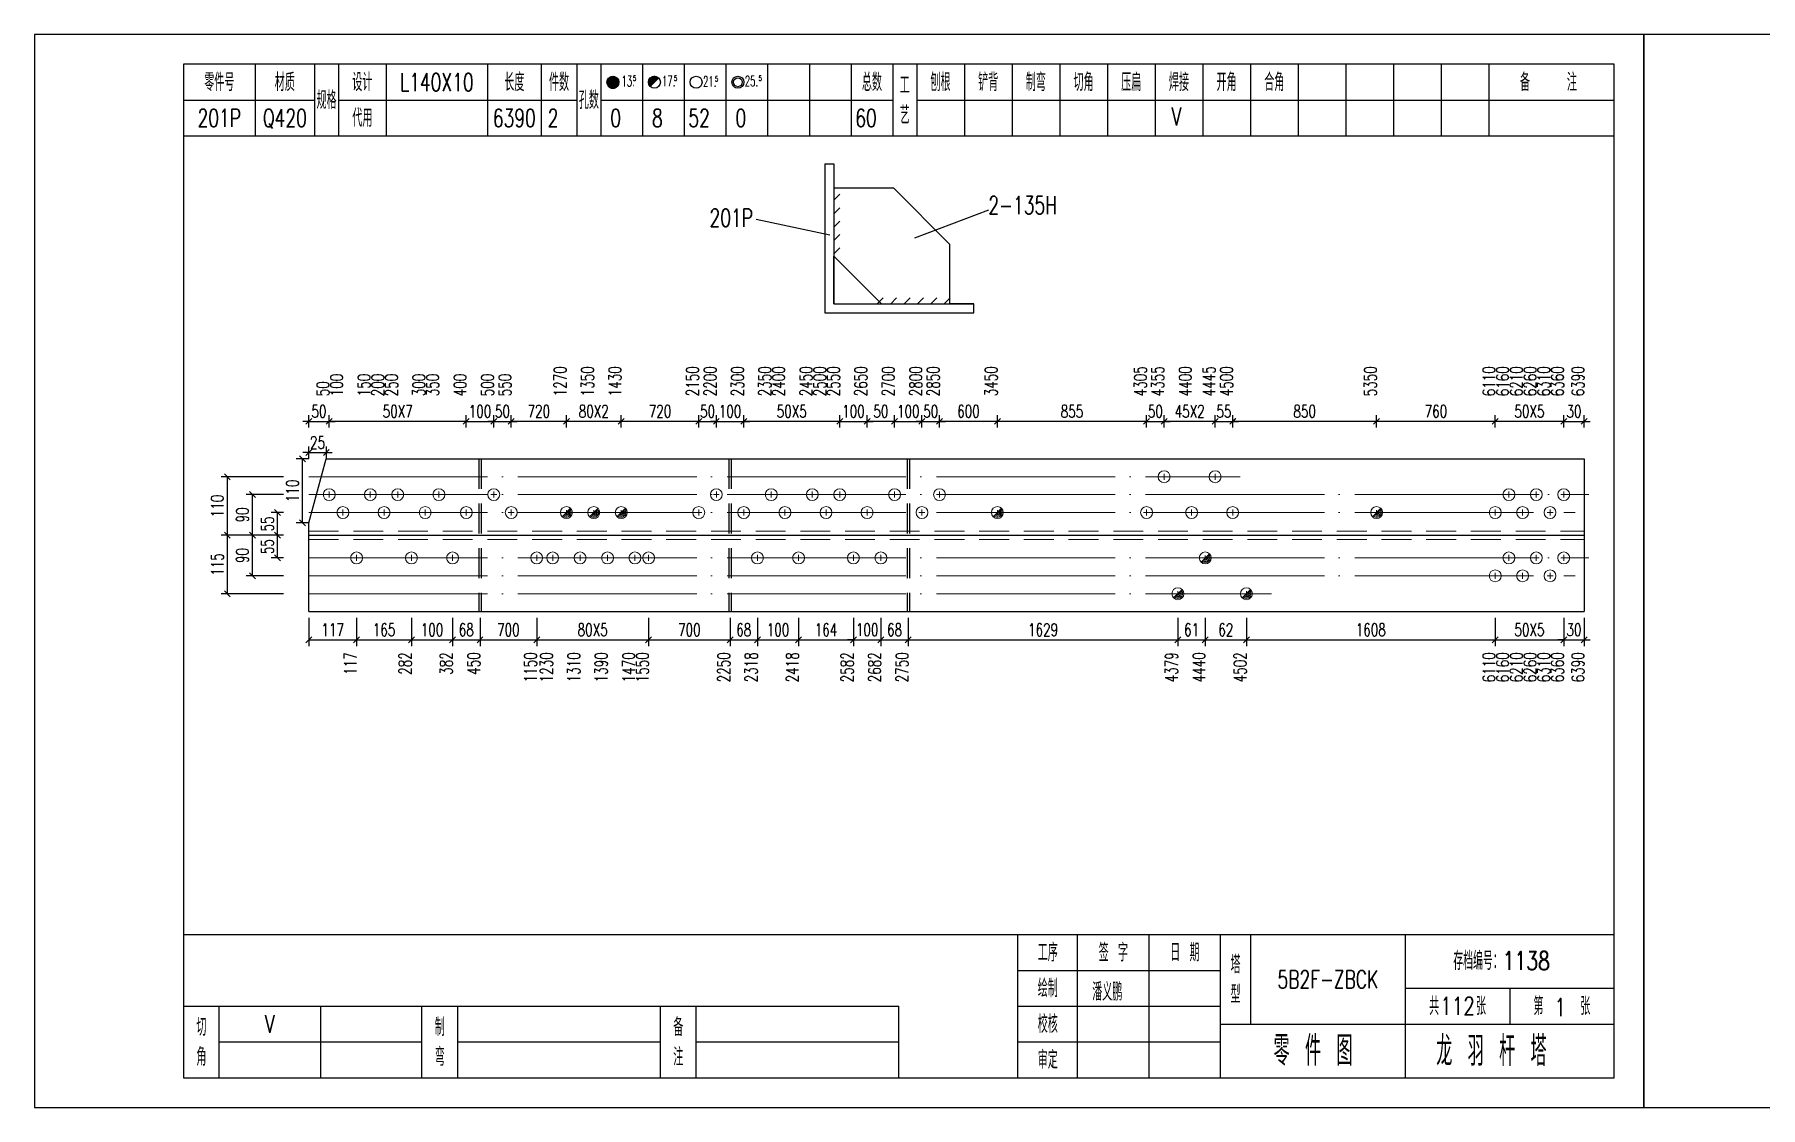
# Model space of a CAD drawing. Header units: millimetres. Extents: x 0 to 30240, y -10896 to -1348.
# Drawn here: x 0 to 289.6, y -2069 to -1889 of the extents above; entities that cross this region are included whole.
import ezdxf
from ezdxf.enums import TextEntityAlignment as Align

# ---------------------------------------------------------------- set-up
doc = ezdxf.new("R2010")
doc.units = ezdxf.units.MM
doc.header["$LTSCALE"] = 20
doc.header["$PDMODE"] = 1
doc.linetypes.add('DASHDOT2X', pattern=[1.75, 1.5, -0.125, 0, -0.125])
doc.linetypes.add('HIDDEN', pattern=[0.375, 0.25, -0.125])
for name, color, linetype, lineweight in [('1', 7, 'Continuous', 25), ('11', 3, 'Continuous', 13), ('2', 1, 'HIDDEN', 13), ('5', 1, 'Continuous', 13), ('7', 2, 'DASHDOT2X', 13)]:
    doc.layers.add(name, color=color, linetype=linetype, lineweight=lineweight)
doc.styles.get("Standard").update_dxf_attribs({"font": 'simplex', "width": 0.7, "bigfont": 'gbhzfs.shx'})
doc.styles.add('SYMBOL_TXT', font='txt.shx', dxfattribs={"width": 0.6})
doc.styles.add('TITLE_TXT', font='simplex.shx', dxfattribs={"width": 0.75, "height": 2.5, "bigfont": 'gbhzfs.shx'})
doc.dimstyles.get("Standard").update_dxf_attribs({"dimtxt": 2.1, "dimasz": 1, "dimexe": 1.05, "dimexo": 0, "dimgap": 0.63, "dimtad": 1, "dimzin": 0, "dimdsep": 46, "dimtxsty": 'standard', "dimblk": 'OBLIQUE', "dimblk1": 'OBLIQUE', "dimblk2": 'OBLIQUE', "dimcen": 0.09, "dimadec": 0, "dimazin": 0, "dimtfac": 1, "dimtdec": 1, "dimtix": 1, "dimtmove": 0, "dimatfit": 3, "dimfxl": 0, "dimtolj": 1, "dimtzin": 0, "dimarcsym": 0})
pattern_1 = [(0, (-3, 0), (0, 0.0125), [])]

# ---------------------------------------------------------------- blocks, each defined once
blk = doc.blocks.new('M12_HOLE')
h = blk.add_hatch()
h.set_pattern_fill('LINE', scale=0.1, style=0)
h.set_pattern_definition(pattern_1)
h.paths.add_polyline_path([(-5, 0, 1), (-1, 0, 1)])
at = {"color": 7}
blk.add_circle((-3, 0), 2, dxfattribs=at)
at = {"color": 7, "attachment_point": 1, "style": 'SYMBOL_TXT'}
for s, insert, char_height, width in [('13\\f??|b0|i0|c0|p54;.', (-0.12, 2.11), 3.5, 5.7075), ('5', (3.74, 2.26), 1.8, 2.9309)]:
    blk.add_mtext(s, dxfattribs=dict(at, insert=insert, char_height=char_height, width=width))
blk = doc.blocks.new('M16_HOLE')
h = blk.add_hatch()
h.set_pattern_fill('LINE', scale=0.1, style=0)
h.set_pattern_definition(pattern_1)
h.paths.add_polyline_path([(-1.59, 1.41, 0.668179), (-5, 0, 0.198912), (-4.41, -1.41)])
at = {"color": 7}
blk.add_circle((-3, 0), 2, dxfattribs=at)
at = {"color": 7, "attachment_point": 1, "style": 'SYMBOL_TXT'}
for s, insert, char_height, width in [('17.', (-0.44, 2.13), 3.5, 6.3164), ('5', (3.56, 2.25), 1.8, 1.822)]:
    blk.add_mtext(s, dxfattribs=dict(at, insert=insert, char_height=char_height, width=width))
blk = doc.blocks.new('M20_HOLE')
at = {"color": 7}
blk.add_circle((-3, 0), 2, dxfattribs=at)
at = {"color": 7, "attachment_point": 1, "style": 'SYMBOL_TXT'}
for s, insert, char_height, width in [('21.', (-0.69, 2.01), 3.5, 6.0735), ('5', (3.32, 2.01), 1.8, 1.4576)]:
    blk.add_mtext(s, dxfattribs=dict(at, insert=insert, char_height=char_height, width=width))
blk = doc.blocks.new('M24_HOLE')
at = {"color": 7}
for radius in [2, 1.5]:
    blk.add_circle((-3, 0), radius, dxfattribs=at)
at = {"color": 7, "attachment_point": 1, "style": 'SYMBOL_TXT'}
for s, insert, char_height, width in [('25.', (-0.69, 2.13), 3.5, 2.4294), ('5', (3.93, 2.25), 1.8, 1.9435)]:
    blk.add_mtext(s, dxfattribs=dict(at, insert=insert, char_height=char_height, width=width))
blk = doc.blocks.new('JgCard')
for p, q in [((270, 180), (0, 180)), ((0, 180), (0, 0)), ((270, 0), (270, 180)), ((265, 175), (25, 175)), ((25, 175), (25, 5)), ((37, 175), (37, 163)), ((47, 175), (47, 163)), ((51, 175), (51, 163)), ((59, 175), (59, 163)), ((76, 175), (76, 163)), ((85, 175), (85, 163)), ((91, 175), (91, 163)), ((95, 175), (95, 163)), ((102, 175), (102, 163)), ((109, 175), (109, 163)), ((116, 175), (116, 163)), ((123, 175), (123, 163)), ((130, 175), (130, 163)), ((137, 175), (137, 163)), ((144, 175), (144, 163)), ((148, 175), (148, 163)), ((156, 175), (156, 163)), ((164, 175), (164, 163)), ((172, 175), (172, 163)), ((180, 175), (180, 163)), ((188, 175), (188, 163)), ((196, 175), (196, 163)), ((204, 175), (204, 163)), ((212, 175), (212, 163)), ((220, 175), (220, 163)), ((228, 175), (228, 163)), ((236, 175), (236, 163)), ((244, 175), (244, 163)), ((265, 5), (265, 175)), ((25, 169), (47, 169)), ((51, 169), (91, 169)), ((95, 169), (144, 169)), ((148, 169), (265, 169)), ((25, 163), (265, 163)), ((25, 29), (265, 29)), ((165, 5), (165, 29)), ((175, 5), (175, 29)), ((187, 5), (187, 29)), ((199, 5), (199, 29)), ((204, 29), (204, 14)), ((230, 5), (230, 29)), ((165, 23), (199, 23)), ((230, 20), (265, 20)), ((247.5, 20), (247.5, 14)), ((25, 17), (145, 17)), ((31, 5), (31, 17)), ((48, 17), (48, 5)), ((65, 5), (65, 17)), ((71, 5), (71, 17)), ((105, 5), (105, 17)), ((111, 5), (111, 17)), ((145, 5), (145, 17)), ((165, 17), (199, 17)), ((199, 14), (265, 14)), ((31, 11), (65, 11)), ((71, 11), (105, 11)), ((111, 11), (145, 11)), ((165, 11), (199, 11)), ((25, 5), (265, 5)), ((0, 0), (270, 0))]:
    blk.add_line(p, q)
blk.add_lwpolyline([(96.03, 171.99, -1), (98.03, 171.99, -1)], format="xyb", close=True)
blk.add_point((145, 96))
at = {"xscale": 0.5, "yscale": 0.5, "zscale": 0.5}
for name, p in [('M12_HOLE', (98.53, 171.99)), ('M16_HOLE', (105.5, 172)), ('M20_HOLE', (112.5, 172)), ('M24_HOLE', (119.5, 172))]:
    blk.add_blockref(name, p, dxfattribs=at)
at = {"style": 'TITLE_TXT', "width": 0.75}
for s, height, p in [('存档编号：1138', 3.076, (238.02, 23.07)), ('潘义鹏', 3, (177.45, 17.91)), ('龙 羽 杆 塔', 5, (235.17, 6.97))]:
    blk.add_text(s, height=height, dxfattribs=at).set_placement(p)
at = {"attachment_point": 5, "style": 'TITLE_TXT'}
for s, insert, char_height, width in [('零件号', (31, 172), 3, 15), ('材质', (42, 172), 3, 8), ('设计', (55, 172), 3, 8), ('长度', (80.5, 172), 3, 8), ('件数', (88, 172), 3, 6), ('总数', (140.5, 172), 3, 7), ('刨根', (152, 172), 3, 8), ('铲背', (160, 172), 3, 8), ('制弯', (168, 172), 3, 8), ('切角', (176, 172), 3, 8), ('压扁', (184, 172), 3, 8), ('焊接', (192, 172), 3, 8), ('开角', (200, 172), 3, 8), ('合角', (208, 172), 3, 8), ('备    注', (254, 172), 3, 22), ('工\\P艺', (146, 169), 3, 4), ('规格', (49, 169), 3, 4), ('孔数', (93, 169), 3, 4), ('代用', (55, 166), 3, 8), ('工序', (170, 26), 3, 10), ('签 字', (181, 26), 3, 12), ('日 期', (193, 26), 3, 12), ('塔\\P型', (201.5, 21.5), 3, 5), ('绘制', (170, 20), 3, 10), ('共    张', (238.75, 17), 3, 17.5), ('第    张', (256.25, 17), 3, 17.5), ('切\\P角', (28, 11), 3, 6), ('制\\P弯', (68, 11), 3, 6), ('备\\P注', (108, 11), 3, 6), ('校核', (170, 14), 3, 10), ('零 件 图', (214.5, 9.5), 5, 31), ('审定', (170, 8), 3, 10)]:
    blk.add_mtext(s, dxfattribs=dict(at, insert=insert, char_height=char_height, width=width))
blk = doc.blocks.new('M20')
for p, q in [((-0.5, 0), (0.5, 0)), ((0, -0.5), (0, 0.5))]:
    blk.add_line(p, q)
blk.add_circle((0, 0), 1)
blk = doc.blocks.new('M16')
for p, q in [((-0.71, -0.71), (0.71, 0.71)), ((-0.4, 0), (0.4, 0)), ((0, 0.4), (0, -0.4))]:
    blk.add_line(p, q)
blk.add_circle((0, 0), 1)
for radius in [0.8, 0.6, 0.4, 0.2]:
    blk.add_arc((0, 0), radius, 225, 45)
blk = doc.blocks.new('_Oblique')
at = {"color": 0, "linetype": 'ByBlock', "lineweight": -2}
blk.add_line((-0.5, -0.5), (0.5, 0.5), dxfattribs=at)
blk = doc.blocks.new('*D6331')
at = {"layer": '11', "color": 0, "lineweight": -2}
for p, q in [((137.39, -1986.83), (137.39, -1991.55)), ((141.99, -1986.83), (141.99, -1991.55)), ((137.39, -1990.5), (136.39, -1990.5)), ((137.39, -1990.5), (141.99, -1990.5)), ((141.99, -1990.5), (142.99, -1990.5))]:
    blk.add_line(p, q, dxfattribs=at)
at = {"layer": 'Defpoints', "color": 0}
for p in [(137.39, -1986.83), (141.99, -1986.83), (141.99, -1990.5)]:
    blk.add_point(p, dxfattribs=at)
at = {"layer": '11', "color": 0, "lineweight": -2}
blk.add_blockref('_Oblique', (137.39, -1990.5), dxfattribs=at)
at = {"layer": '11', "color": 0, "lineweight": -2, "rotation": 180}
blk.add_blockref('_Oblique', (141.99, -1990.5), dxfattribs=at)
at = {"layer": '11', "color": 0, "insert": (139.69, -1988.82), "char_height": 2.1, "attachment_point": 5}
blk.add_mtext('\\A1;100', dxfattribs=at)
blk = doc.blocks.new('*D6338')
at = {"layer": '11', "color": 0, "lineweight": -2}
for p, q in [((256.56, -1986.83), (256.56, -1991.55)), ((260, -1986.83), (260, -1991.55)), ((256.56, -1990.5), (255.56, -1990.5)), ((256.56, -1990.5), (260, -1990.5)), ((260, -1990.5), (261, -1990.5))]:
    blk.add_line(p, q, dxfattribs=at)
at = {"layer": 'Defpoints', "color": 0}
for p in [(256.56, -1986.83), (260, -1986.83), (260, -1990.5)]:
    blk.add_point(p, dxfattribs=at)
at = {"layer": '11', "color": 0, "lineweight": -2}
blk.add_blockref('_Oblique', (256.56, -1990.5), dxfattribs=at)
at = {"layer": '11', "color": 0, "lineweight": -2, "rotation": 180}
blk.add_blockref('_Oblique', (260, -1990.5), dxfattribs=at)
at = {"layer": '11', "color": 0, "insert": (258.28, -1988.82), "char_height": 2.1, "attachment_point": 5}
blk.add_mtext('\\A1;30', dxfattribs=at)
blk = doc.blocks.new('*D6339')
at = {"layer": '11', "color": 0, "lineweight": -2}
for p, q in [((46, -1953.86), (45, -1953.86)), ((46, -1954.91), (46, -1952.81)), ((46, -1953.86), (49.44, -1953.86)), ((49.44, -1954.91), (49.44, -1952.81)), ((49.44, -1953.86), (50.44, -1953.86))]:
    blk.add_line(p, q, dxfattribs=at)
at = {"layer": 'Defpoints', "color": 0}
for p in [(49.44, -1953.86), (46, -1954.91), (49.44, -1954.91)]:
    blk.add_point(p, dxfattribs=at)
at = {"layer": '11', "color": 0, "lineweight": -2}
blk.add_blockref('_Oblique', (46, -1953.86), dxfattribs=at)
at = {"layer": '11', "color": 0, "lineweight": -2, "rotation": 180}
blk.add_blockref('_Oblique', (49.44, -1953.86), dxfattribs=at)
at = {"layer": '11', "color": 0, "insert": (47.72, -1952.18), "char_height": 2.1, "attachment_point": 5}
blk.add_mtext('\\A1;50', dxfattribs=at)
blk = doc.blocks.new('*D6341')
at = {"layer": '11', "color": 0, "lineweight": -2}
for p, q in [((72.44, -1953.86), (71.44, -1953.86)), ((72.44, -1954.91), (72.44, -1952.81)), ((72.44, -1953.86), (77.04, -1953.86)), ((77.04, -1954.91), (77.04, -1952.81)), ((77.04, -1953.86), (78.04, -1953.86))]:
    blk.add_line(p, q, dxfattribs=at)
at = {"layer": 'Defpoints', "color": 0}
for p in [(77.04, -1953.86), (72.44, -1954.91), (77.04, -1954.91)]:
    blk.add_point(p, dxfattribs=at)
at = {"layer": '11', "color": 0, "lineweight": -2}
blk.add_blockref('_Oblique', (72.44, -1953.86), dxfattribs=at)
at = {"layer": '11', "color": 0, "lineweight": -2, "rotation": 180}
blk.add_blockref('_Oblique', (77.04, -1953.86), dxfattribs=at)
at = {"layer": '11', "color": 0, "insert": (74.74, -1952.18), "char_height": 2.1, "attachment_point": 5}
blk.add_mtext('\\A1;100', dxfattribs=at)
blk = doc.blocks.new('*D6342')
at = {"layer": '11', "color": 0, "lineweight": -2}
for p, q in [((77.04, -1953.86), (76.04, -1953.86)), ((77.04, -1954.91), (77.04, -1952.81)), ((77.04, -1953.86), (79.98, -1953.86)), ((79.98, -1954.91), (79.98, -1952.81)), ((79.98, -1953.86), (80.98, -1953.86))]:
    blk.add_line(p, q, dxfattribs=at)
at = {"layer": 'Defpoints', "color": 0}
for p in [(79.98, -1953.86), (77.04, -1954.91), (79.98, -1954.91)]:
    blk.add_point(p, dxfattribs=at)
at = {"layer": '11', "color": 0, "lineweight": -2}
blk.add_blockref('_Oblique', (77.04, -1953.86), dxfattribs=at)
at = {"layer": '11', "color": 0, "lineweight": -2, "rotation": 180}
blk.add_blockref('_Oblique', (79.98, -1953.86), dxfattribs=at)
at = {"layer": '11', "color": 0, "insert": (78.51, -1952.18), "char_height": 2.1, "attachment_point": 5}
blk.add_mtext('\\A1;50', dxfattribs=at)
blk = doc.blocks.new('*D6346')
at = {"layer": '11', "color": 0, "lineweight": -2}
for p, q in [((111.45, -1953.86), (110.45, -1953.86)), ((111.45, -1954.91), (111.45, -1952.81)), ((111.45, -1953.86), (114.39, -1953.86)), ((114.39, -1954.91), (114.39, -1952.81)), ((114.39, -1953.86), (115.39, -1953.86))]:
    blk.add_line(p, q, dxfattribs=at)
at = {"layer": 'Defpoints', "color": 0}
for p in [(114.39, -1953.86), (111.45, -1954.91), (114.39, -1954.91)]:
    blk.add_point(p, dxfattribs=at)
at = {"layer": '11', "color": 0, "lineweight": -2}
blk.add_blockref('_Oblique', (111.45, -1953.86), dxfattribs=at)
at = {"layer": '11', "color": 0, "lineweight": -2, "rotation": 180}
blk.add_blockref('_Oblique', (114.39, -1953.86), dxfattribs=at)
at = {"layer": '11', "color": 0, "insert": (112.92, -1952.18), "char_height": 2.1, "attachment_point": 5}
blk.add_mtext('\\A1;50', dxfattribs=at)
blk = doc.blocks.new('*D6347')
at = {"layer": '11', "color": 0, "lineweight": -2}
for p, q in [((114.39, -1953.86), (113.39, -1953.86)), ((114.39, -1954.91), (114.39, -1952.81)), ((114.39, -1953.86), (118.99, -1953.86)), ((118.99, -1954.91), (118.99, -1952.81)), ((118.99, -1953.86), (119.99, -1953.86))]:
    blk.add_line(p, q, dxfattribs=at)
at = {"layer": 'Defpoints', "color": 0}
for p in [(118.99, -1953.86), (114.39, -1954.91), (118.99, -1954.91)]:
    blk.add_point(p, dxfattribs=at)
at = {"layer": '11', "color": 0, "lineweight": -2}
blk.add_blockref('_Oblique', (114.39, -1953.86), dxfattribs=at)
at = {"layer": '11', "color": 0, "lineweight": -2, "rotation": 180}
blk.add_blockref('_Oblique', (118.99, -1953.86), dxfattribs=at)
at = {"layer": '11', "color": 0, "insert": (116.69, -1952.18), "char_height": 2.1, "attachment_point": 5}
blk.add_mtext('\\A1;100', dxfattribs=at)
blk = doc.blocks.new('*D6349')
at = {"layer": '11', "color": 0, "lineweight": -2}
for p, q in [((135.09, -1953.86), (134.09, -1953.86)), ((135.09, -1954.91), (135.09, -1952.81)), ((135.09, -1953.86), (139.69, -1953.86)), ((139.69, -1954.91), (139.69, -1952.81)), ((139.69, -1953.86), (140.69, -1953.86))]:
    blk.add_line(p, q, dxfattribs=at)
at = {"layer": 'Defpoints', "color": 0}
for p in [(139.69, -1953.86), (135.09, -1954.91), (139.69, -1954.91)]:
    blk.add_point(p, dxfattribs=at)
at = {"layer": '11', "color": 0, "lineweight": -2}
blk.add_blockref('_Oblique', (135.09, -1953.86), dxfattribs=at)
at = {"layer": '11', "color": 0, "lineweight": -2, "rotation": 180}
blk.add_blockref('_Oblique', (139.69, -1953.86), dxfattribs=at)
at = {"layer": '11', "color": 0, "insert": (137.39, -1952.18), "char_height": 2.1, "attachment_point": 5}
blk.add_mtext('\\A1;100', dxfattribs=at)
blk = doc.blocks.new('*D6351')
at = {"layer": '11', "color": 0, "lineweight": -2}
for p, q in [((144.29, -1953.86), (143.29, -1953.86)), ((144.29, -1954.91), (144.29, -1952.81)), ((144.29, -1953.86), (148.89, -1953.86)), ((148.89, -1954.91), (148.89, -1952.81)), ((148.89, -1953.86), (149.89, -1953.86))]:
    blk.add_line(p, q, dxfattribs=at)
at = {"layer": 'Defpoints', "color": 0}
for p in [(148.89, -1953.86), (144.29, -1954.91), (148.89, -1954.91)]:
    blk.add_point(p, dxfattribs=at)
at = {"layer": '11', "color": 0, "lineweight": -2}
blk.add_blockref('_Oblique', (144.29, -1953.86), dxfattribs=at)
at = {"layer": '11', "color": 0, "lineweight": -2, "rotation": 180}
blk.add_blockref('_Oblique', (148.89, -1953.86), dxfattribs=at)
at = {"layer": '11', "color": 0, "insert": (146.59, -1952.18), "char_height": 2.1, "attachment_point": 5}
blk.add_mtext('\\A1;100', dxfattribs=at)
blk = doc.blocks.new('*D6352')
at = {"layer": '11', "color": 0, "lineweight": -2}
for p, q in [((148.89, -1953.86), (147.89, -1953.86)), ((148.89, -1954.91), (148.89, -1952.81)), ((148.89, -1953.86), (151.83, -1953.86)), ((151.83, -1954.91), (151.83, -1952.81)), ((151.83, -1953.86), (152.83, -1953.86))]:
    blk.add_line(p, q, dxfattribs=at)
at = {"layer": 'Defpoints', "color": 0}
for p in [(151.83, -1953.86), (148.89, -1954.91), (151.83, -1954.91)]:
    blk.add_point(p, dxfattribs=at)
at = {"layer": '11', "color": 0, "lineweight": -2}
blk.add_blockref('_Oblique', (148.89, -1953.86), dxfattribs=at)
at = {"layer": '11', "color": 0, "lineweight": -2, "rotation": 180}
blk.add_blockref('_Oblique', (151.83, -1953.86), dxfattribs=at)
at = {"layer": '11', "color": 0, "insert": (150.36, -1952.18), "char_height": 2.1, "attachment_point": 5}
blk.add_mtext('\\A1;50', dxfattribs=at)
blk = doc.blocks.new('*D6355')
at = {"layer": '11', "color": 0, "lineweight": -2}
for p, q in [((186.58, -1953.86), (185.58, -1953.86)), ((186.58, -1954.91), (186.58, -1952.81)), ((186.58, -1953.86), (189.52, -1953.86)), ((189.52, -1954.91), (189.52, -1952.81)), ((189.52, -1953.86), (190.52, -1953.86))]:
    blk.add_line(p, q, dxfattribs=at)
at = {"layer": 'Defpoints', "color": 0}
for p in [(189.52, -1953.86), (186.58, -1954.91), (189.52, -1954.91)]:
    blk.add_point(p, dxfattribs=at)
at = {"layer": '11', "color": 0, "lineweight": -2}
blk.add_blockref('_Oblique', (186.58, -1953.86), dxfattribs=at)
at = {"layer": '11', "color": 0, "lineweight": -2, "rotation": 180}
blk.add_blockref('_Oblique', (189.52, -1953.86), dxfattribs=at)
at = {"layer": '11', "color": 0, "insert": (188.05, -1952.18), "char_height": 2.1, "attachment_point": 5}
blk.add_mtext('\\A1;50', dxfattribs=at)
blk = doc.blocks.new('*D6357')
at = {"layer": '11', "color": 0, "lineweight": -2}
for p, q in [((198.08, -1953.86), (197.08, -1953.86)), ((198.08, -1954.91), (198.08, -1952.81)), ((198.08, -1953.86), (201.02, -1953.86)), ((201.02, -1954.91), (201.02, -1952.81)), ((201.02, -1953.86), (202.02, -1953.86))]:
    blk.add_line(p, q, dxfattribs=at)
at = {"layer": 'Defpoints', "color": 0}
for p in [(201.02, -1953.86), (198.08, -1954.91), (201.02, -1954.91)]:
    blk.add_point(p, dxfattribs=at)
at = {"layer": '11', "color": 0, "lineweight": -2}
blk.add_blockref('_Oblique', (198.08, -1953.86), dxfattribs=at)
at = {"layer": '11', "color": 0, "lineweight": -2, "rotation": 180}
blk.add_blockref('_Oblique', (201.02, -1953.86), dxfattribs=at)
at = {"layer": '11', "color": 0, "insert": (199.55, -1952.18), "char_height": 2.1, "attachment_point": 5}
blk.add_mtext('\\A1;55', dxfattribs=at)
blk = doc.blocks.new('*D6361')
at = {"layer": '11', "color": 0, "lineweight": -2}
for p, q in [((256.56, -1953.86), (255.56, -1953.86)), ((256.56, -1954.91), (256.56, -1952.81)), ((256.56, -1953.86), (260, -1953.86)), ((260, -1954.91), (260, -1952.81)), ((260, -1953.86), (261, -1953.86))]:
    blk.add_line(p, q, dxfattribs=at)
at = {"layer": 'Defpoints', "color": 0}
for p in [(260, -1953.86), (256.56, -1954.91), (260, -1954.91)]:
    blk.add_point(p, dxfattribs=at)
at = {"layer": '11', "color": 0, "lineweight": -2}
blk.add_blockref('_Oblique', (256.56, -1953.86), dxfattribs=at)
at = {"layer": '11', "color": 0, "lineweight": -2, "rotation": 180}
blk.add_blockref('_Oblique', (260, -1953.86), dxfattribs=at)
at = {"layer": '11', "color": 0, "insert": (258.28, -1952.18), "char_height": 2.1, "attachment_point": 5}
blk.add_mtext('\\A1;30', dxfattribs=at)
blk = doc.blocks.new('*D6363')
at = {"layer": '11', "color": 0, "lineweight": -2}
for p, q in [((46, -1959.11), (45, -1959.11)), ((46, -1960.16), (46, -1958.06)), ((46, -1959.11), (48.96, -1959.11)), ((48.96, -1960.16), (48.96, -1958.06)), ((48.96, -1959.11), (49.96, -1959.11))]:
    blk.add_line(p, q, dxfattribs=at)
at = {"layer": 'Defpoints', "color": 0}
for p in [(46, -1960.16), (48.96, -1959.11), (48.96, -1960.16)]:
    blk.add_point(p, dxfattribs=at)
at = {"layer": '11', "color": 0, "lineweight": -2}
blk.add_blockref('_Oblique', (46, -1959.11), dxfattribs=at)
at = {"layer": '11', "color": 0, "lineweight": -2, "rotation": 180}
blk.add_blockref('_Oblique', (48.96, -1959.11), dxfattribs=at)
at = {"layer": '11', "color": 0, "insert": (47.48, -1957.43), "char_height": 2.1, "attachment_point": 5}
blk.add_mtext('\\A1;25', dxfattribs=at)

msp = doc.modelspace()

# ---------------------------------------------------------------- linework, layer by layer
at = {"layer": '1'}
for p, q in [((132.592, -1910.665), (132.592, -1935.665)), ((132.592, -1910.665), (134.092, -1910.665)), ((134.092, -1910.665), (134.092, -1934.165)), ((134.092, -1910.665), (134.092, -1914.665)), ((134.092, -1914.665), (144.092, -1914.665)), ((134.092, -1916.775), (135.092, -1915.775)), ((153.592, -1924.165), (144.092, -1914.665)), ((134.092, -1919.02), (135.092, -1918.02)), ((147.666, -1923.097), (160.119, -1918.377)), ((133.407, -1922.616), (121.082, -1920.011)), ((134.092, -1921.265), (135.092, -1920.265)), ((134.092, -1923.51), (135.092, -1922.51)), ((134.092, -1925.755), (135.092, -1924.755)), ((153.592, -1934.165), (153.592, -1924.165)), ((134.092, -1934.165), (134.092, -1926.165)), ((142.092, -1934.165), (134.092, -1926.165)), ((134.092, -1934.165), (134.092, -1930.165)), ((134.092, -1934.165), (157.592, -1934.165)), ((134.092, -1934.165), (142.092, -1934.165)), ((141.398, -1934.165), (142.398, -1933.165)), ((143.643, -1934.165), (144.643, -1933.165)), ((145.888, -1934.165), (146.888, -1933.165)), ((148.133, -1934.165), (149.133, -1933.165)), ((150.378, -1934.165), (151.378, -1933.165)), ((152.623, -1934.165), (153.623, -1933.165)), ((157.592, -1934.165), (153.592, -1934.165)), ((157.592, -1935.665), (157.592, -1934.165)), ((132.592, -1935.665), (157.592, -1935.665)), ((46, -1970.888), (48.958, -1960.156)), ((48.958, -1960.156), (260, -1960.156)), ((260, -1960.156), (260, -1985.776)), ((46, -1972.966), (46, -1970.888)), ((46, -1985.776), (46, -1972.966)), ((46, -1972.966), (260, -1972.966)), ((46, -1985.776), (260, -1985.776))]:
    msp.add_line(p, q, dxfattribs=at)
at = {"layer": '1', "linetype": 'HIDDEN'}
for p, q in [((74.556, -1960.156), (74.556, -1985.776)), ((74.924, -1960.156), (74.924, -1985.776)), ((116.507, -1960.156), (116.507, -1985.776)), ((116.875, -1960.156), (116.875, -1985.776)), ((146.407, -1960.156), (146.407, -1985.776)), ((146.775, -1960.156), (146.775, -1985.776))]:
    msp.add_line(p, q, dxfattribs=at)
at = {"layer": '2'}
for p, q in [((46, -1972.273), (260, -1972.273)), ((46, -1973.659), (260, -1973.659))]:
    msp.add_line(p, q, dxfattribs=at)
at = {"layer": '7'}
for p, q in [((46, -1963.156), (202.278, -1963.156)), ((46, -1966.156), (260.76, -1966.156)), ((46, -1969.156), (258.46, -1969.156)), ((46, -1976.776), (260.76, -1976.776)), ((46, -1979.776), (258.46, -1979.776)), ((46, -1982.776), (207.518, -1982.776))]:
    msp.add_line(p, q, dxfattribs=at)

# ---------------------------------------------------------------- block references
at = {"layer": '1'}
for p in [(0, -2068.966), (270, -2068.966)]:
    msp.add_blockref('JgCard', p, dxfattribs=at)
at = {"layer": '5'}
for name, p in [('M20', (189.518, -1963.156)), ('M20', (198.078, -1963.156)), ('M20', (49.44, -1966.156)), ('M20', (56.34, -1966.156)), ('M20', (60.94, -1966.156)), ('M20', (67.84, -1966.156)), ('M20', (77.04, -1966.156)), ('M20', (114.391, -1966.156)), ('M20', (123.591, -1966.156)), ('M20', (130.491, -1966.156)), ('M20', (135.091, -1966.156)), ('M20', (144.291, -1966.156)), ('M20', (151.831, -1966.156)), ('M20', (247.36, -1966.156)), ('M20', (251.96, -1966.156)), ('M20', (256.56, -1966.156)), ('M20', (51.74, -1969.156)), ('M20', (58.64, -1969.156)), ('M20', (65.54, -1969.156)), ('M20', (72.44, -1969.156)), ('M20', (79.98, -1969.156)), ('M16', (89.232, -1969.156)), ('M16', (93.832, -1969.156)), ('M16', (98.432, -1969.156)), ('M20', (111.451, -1969.156)), ('M20', (118.991, -1969.156)), ('M20', (125.891, -1969.156)), ('M20', (132.791, -1969.156)), ('M20', (139.691, -1969.156)), ('M20', (148.891, -1969.156)), ('M16', (161.54, -1969.156)), ('M20', (186.578, -1969.156)), ('M20', (194.118, -1969.156)), ('M20', (201.018, -1969.156)), ('M16', (225.171, -1969.156)), ('M20', (245.06, -1969.156)), ('M20', (249.66, -1969.156)), ('M20', (254.26, -1969.156)), ('M20', (54.04, -1976.776)), ('M20', (63.24, -1976.776)), ('M20', (70.14, -1976.776)), ('M20', (84.252, -1976.776)), ('M20', (86.932, -1976.776)), ('M20', (91.532, -1976.776)), ('M20', (96.132, -1976.776)), ('M20', (100.732, -1976.776)), ('M20', (103.032, -1976.776)), ('M20', (121.291, -1976.776)), ('M20', (128.191, -1976.776)), ('M20', (137.391, -1976.776)), ('M20', (141.991, -1976.776)), ('M16', (196.418, -1976.776)), ('M20', (247.36, -1976.776)), ('M20', (251.96, -1976.776)), ('M20', (256.56, -1976.776)), ('M20', (245.06, -1979.776)), ('M20', (249.66, -1979.776)), ('M20', (254.26, -1979.776)), ('M16', (191.818, -1982.776)), ('M16', (203.318, -1982.776))]:
    msp.add_blockref(name, p, dxfattribs=at)

# ---------------------------------------------------------------- texts
at = {"style": 'TITLE_TXT', "width": 0.75}
for s, p in [('112', (235.855, -2053.439)), ('1', (255.003, -2053.654))]:
    msp.add_text(s, height=3, dxfattribs=at).set_placement(p)
at = {"layer": '1', "width": 0.7}
for s, p in [('L140X10', (67.5, -1896.966)), ('201P', (31, -1902.966)), ('Q420', (42, -1902.966)), ('6390', (80.5, -1902.966)), ('2', (87, -1902.966)), ('0', (97.5, -1902.966)), ('8', (104.5, -1902.966)), ('52', (111.5, -1902.966)), ('0', (118.5, -1902.966)), ('60', (139.5, -1902.966)), ('V', (191.591, -1902.734)), ('2-135H', (165.791, -1917.595)), ('201P', (116.889, -1919.719)), ('V', (39.5, -2054.966))]:
    msp.add_text(s, height=3, dxfattribs=at).set_placement(p, align=Align.MIDDLE_CENTER)
for s, p in [('1270', (89.232, -1949.656)), ('1350', (93.832, -1949.656)), ('1430', (98.432, -1949.656)), ('2150', (111.451, -1949.656)), ('2200', (114.391, -1949.656)), ('2300', (118.991, -1949.656)), ('2350', (123.591, -1949.656)), ('2400', (125.891, -1949.656)), ('2450', (130.491, -1949.656)), ('2500', (132.791, -1949.656)), ('2550', (135.091, -1949.656)), ('2650', (139.691, -1949.656)), ('2700', (144.291, -1949.656)), ('2800', (148.891, -1949.656)), ('2850', (151.831, -1949.656)), ('3450', (161.54, -1949.656)), ('4305', (186.578, -1949.656)), ('4355', (189.492, -1949.656)), ('4400', (194.118, -1949.656)), ('4445', (198.102, -1949.656)), ('4500', (201.018, -1949.656)), ('5350', (225.171, -1949.656)), ('6110', (245.06, -1949.656)), ('6160', (247.36, -1949.656)), ('6210', (249.66, -1949.656)), ('6260', (251.96, -1949.656)), ('6310', (254.26, -1949.656)), ('6360', (256.56, -1949.656)), ('6390', (260, -1949.656)), ('50', (49.44, -1949.656)), ('100', (51.74, -1949.656)), ('150', (56.34, -1949.656)), ('200', (58.64, -1949.656)), ('250', (60.94, -1949.656)), ('300', (65.54, -1949.656)), ('350', (67.84, -1949.656)), ('400', (72.44, -1949.656)), ('500', (77.04, -1949.656)), ('550', (79.98, -1949.656))]:
    msp.add_text(s, height=2.1, rotation=90, dxfattribs=at).set_placement(p)
for s, p in [('117', (54.04, -1992.601)), ('282', (63.24, -1992.601)), ('382', (70.14, -1992.601)), ('450', (74.74, -1992.601)), ('1150', (84.252, -1992.601)), ('1230', (86.932, -1992.601)), ('1310', (91.532, -1992.601)), ('1390', (96.132, -1992.601)), ('1470', (100.732, -1992.601)), ('1550', (103.032, -1992.601)), ('2250', (116.691, -1992.601)), ('2318', (121.291, -1992.601)), ('2418', (128.191, -1992.601)), ('2582', (137.391, -1992.601)), ('2682', (141.991, -1992.601)), ('2750', (146.591, -1992.601)), ('4379', (191.793, -1992.601)), ('4440', (196.418, -1992.601)), ('4502', (203.322, -1992.601)), ('6110', (245.06, -1992.601)), ('6160', (247.36, -1992.601)), ('6210', (249.66, -1992.601)), ('6260', (251.96, -1992.601)), ('6310', (254.26, -1992.601)), ('6360', (256.56, -1992.601)), ('6390', (260, -1992.601))]:
    msp.add_text(s, height=2.1, rotation=90, dxfattribs=at).set_placement(p, align=Align.RIGHT)
at = {"layer": '1', "insert": (217, -2047.466), "char_height": 3, "width": 26, "attachment_point": 5}
msp.add_mtext('5B2F-ZBCK', dxfattribs=at)

# ---------------------------------------------------------------- dimensions: what is measured, and where the dimension line sits
at = {"layer": '1'}
for base, p1, p2, text in [((32.35, -1963.156), (41.75, -1972.966), (41.75, -1963.156), '110'), ((36.55, -1966.156), (41.75, -1972.966), (41.75, -1966.156), '90'), ((40.75, -1969.156), (41.75, -1972.966), (41.75, -1969.156), '55'), ((32.35, -1972.966), (41.75, -1982.776), (41.75, -1972.966), '115'), ((36.55, -1972.966), (41.75, -1979.776), (41.75, -1972.966), '90'), ((40.75, -1972.966), (41.75, -1976.776), (41.75, -1972.966), '55')]:
    msp.add_linear_dim(base=base, p1=p1, p2=p2, angle=90, text=text, dimstyle='standard', dxfattribs=at).render()
at = {"layer": '11'}
for base, p1, p2, text, picture, middle in [((49.44, -1953.856), (46, -1954.906), (49.44, -1954.906), '50', '*D6339', (47.72, -1952.176)), ((77.04, -1953.856), (72.44, -1954.906), (77.04, -1954.906), '100', '*D6341', (74.74, -1952.176)), ((79.98, -1953.856), (77.04, -1954.906), (79.98, -1954.906), '50', '*D6342', (78.51, -1952.176)), ((114.391, -1953.856), (111.451, -1954.906), (114.391, -1954.906), '50', '*D6346', (112.921, -1952.176)), ((118.991, -1953.856), (114.391, -1954.906), (118.991, -1954.906), '100', '*D6347', (116.691, -1952.176)), ((139.691, -1953.856), (135.091, -1954.906), (139.691, -1954.906), '100', '*D6349', (137.391, -1952.176)), ((148.891, -1953.856), (144.291, -1954.906), (148.891, -1954.906), '100', '*D6351', (146.591, -1952.176)), ((151.831, -1953.856), (148.891, -1954.906), (151.831, -1954.906), '50', '*D6352', (150.361, -1952.176)), ((189.518, -1953.856), (186.578, -1954.906), (189.518, -1954.906), '50', '*D6355', (188.048, -1952.176)), ((201.018, -1953.856), (198.078, -1954.906), (201.018, -1954.906), '55', '*D6357', (199.548, -1952.176)), ((260, -1953.856), (256.56, -1954.906), (260, -1954.906), '30', '*D6361', (258.28, -1952.176)), ((48.958, -1959.106), (46, -1960.156), (48.958, -1960.156), '25', '*D6363', (47.479, -1957.426)), ((141.991, -1990.501), (137.391, -1986.826), (141.991, -1986.826), '100', '*D6331', (139.691, -1988.821)), ((260, -1990.501), (256.56, -1986.826), (260, -1986.826), '30', '*D6338', (258.28, -1988.821))]:
    dim = msp.add_linear_dim(base=base, p1=p1, p2=p2, text=text, dimstyle='standard', dxfattribs=at)
    dim.commit()
    dim.dimension.update_dxf_attribs({"geometry": picture, "text_midpoint": middle})
for base, p1, p2, text in [((72.44, -1953.856), (49.44, -1954.906), (72.44, -1954.906), '50X7'), ((89.232, -1953.856), (79.98, -1954.906), (89.232, -1954.906), '720'), ((98.432, -1953.856), (89.232, -1954.906), (98.432, -1954.906), '80X2'), ((111.451, -1953.856), (98.432, -1954.906), (111.451, -1954.906), '720'), ((135.091, -1953.856), (118.991, -1954.906), (135.091, -1954.906), '50X5'), ((144.291, -1953.856), (139.691, -1954.906), (144.291, -1954.906), '50'), ((161.54, -1953.856), (151.831, -1954.906), (161.54, -1954.906), '600'), ((186.578, -1953.856), (161.54, -1954.906), (186.578, -1954.906), '855'), ((198.078, -1953.856), (189.518, -1954.906), (198.078, -1954.906), '45X2'), ((225.171, -1953.856), (201.018, -1954.906), (225.171, -1954.906), '850'), ((245.06, -1953.856), (225.171, -1954.906), (245.06, -1954.906), '760'), ((256.56, -1953.856), (245.06, -1954.906), (256.56, -1954.906), '50X5'), ((54.04, -1990.501), (46, -1986.826), (54.04, -1986.826), '117'), ((63.24, -1990.501), (54.04, -1986.826), (63.24, -1986.826), '165'), ((70.14, -1990.501), (63.24, -1986.826), (70.14, -1986.826), '100'), ((74.74, -1990.501), (70.14, -1986.826), (74.74, -1986.826), '68'), ((84.252, -1990.501), (74.74, -1986.826), (84.252, -1986.826), '700'), ((103.032, -1990.501), (84.252, -1986.826), (103.032, -1986.826), '80X5'), ((116.691, -1990.501), (103.032, -1986.826), (116.691, -1986.826), '700'), ((121.291, -1990.501), (116.691, -1986.826), (121.291, -1986.826), '68'), ((128.191, -1990.501), (121.291, -1986.826), (128.191, -1986.826), '100'), ((137.391, -1990.501), (128.191, -1986.826), (137.391, -1986.826), '164'), ((146.591, -1990.501), (141.991, -1986.826), (146.591, -1986.826), '68'), ((191.818, -1990.501), (146.591, -1986.826), (191.818, -1986.826), '1629'), ((196.418, -1990.501), (191.818, -1986.826), (196.418, -1986.826), '61'), ((203.318, -1990.501), (196.418, -1986.826), (203.318, -1986.826), '62'), ((245.06, -1990.501), (203.318, -1986.826), (245.06, -1986.826), '1608'), ((256.56, -1990.501), (245.06, -1986.826), (256.56, -1986.826), '50X5')]:
    msp.add_linear_dim(base=base, p1=p1, p2=p2, text=text, dimstyle='standard', dxfattribs=at).render()
msp.add_linear_dim(base=(44.95, -1960.156), p1=(46, -1970.888), p2=(46, -1960.156), angle=90, text='110', dimstyle='standard', dxfattribs=at).render()

doc.saveas('drawing.dxf')
